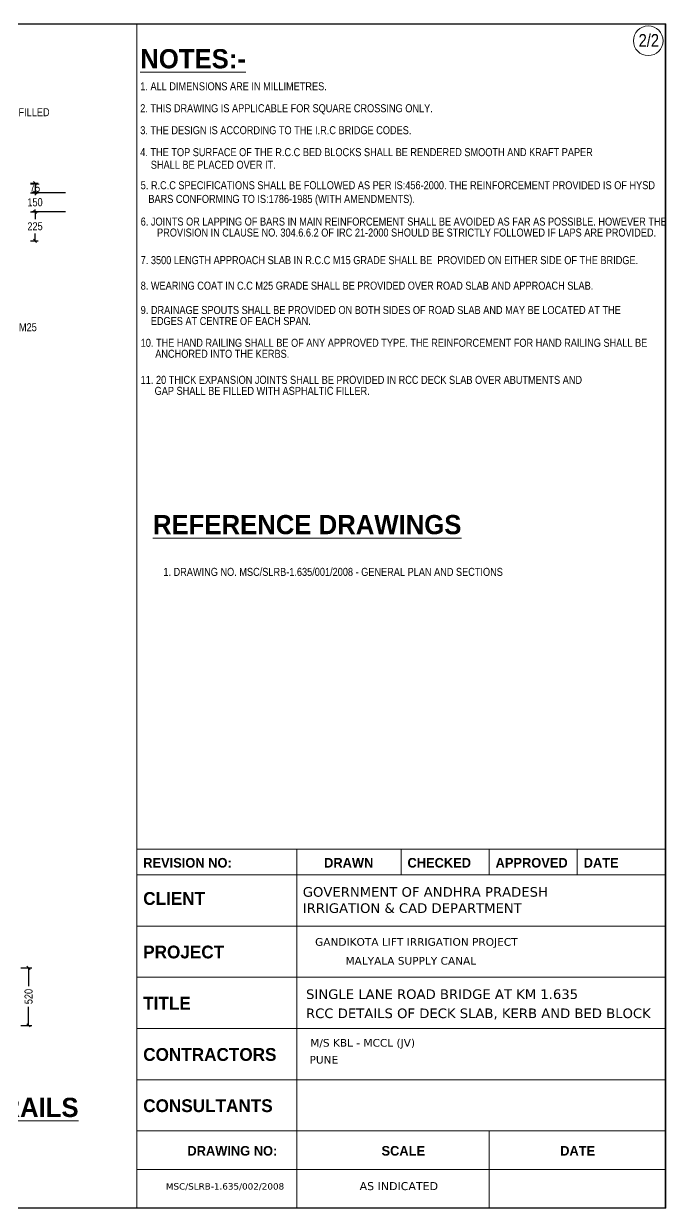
# Model space of a CAD drawing. Header units: millimetres. Extents: x 634443 to 694489, y 49595 to 86592.
# Drawn here: x 674428 to 694489, y 49595 to 86592 of the extents above; entities that cross this region are included whole.
import ezdxf

# ---------------------------------------------------------------- set-up
doc = ezdxf.new("R2010")
doc.units = ezdxf.units.MM
doc.header["$LTSCALE"] = 300
doc.header["$MEASUREMENT"] = 0
for name, color, linetype in [('abutment', 7, 'Continuous'), ('canal', 7, 'Continuous'), ('MAIN', 7, 'Continuous'), ('pier', 7, 'Continuous')]:
    doc.layers.add(name, color=color, linetype=linetype)
doc.styles.add('ARIAL NARROW', font='ARIALN.TTF', dxfattribs={"height": 250})
doc.styles.add('CITYBLUEPR', font='cityb___.ttf')
doc.styles.add('VERDANA', font='verdana.ttf')
doc.dimstyles.new('STANDARD$0', dxfattribs={"dimscale": 88.888889, "dimtxt": 0.02, "dimasz": 0.02, "dimexe": 0.05, "dimexo": 0.1, "dimgap": 0.002, "dimtad": 2, "dimdec": 0, "dimzin": 1, "dimdsep": 46, "dimtxsty": 'Standard', "dimcen": 0.09, "dimadec": 0, "dimazin": 0, "dimtfac": 1, "dimtdec": 4, "dimtofl": 0, "dimtmove": 0, "dimatfit": 3, "dimfxl": 1, "dimtolj": 1, "dimtzin": 1, "dimarcsym": 0})

# ---------------------------------------------------------------- blocks, each defined once
blk = doc.blocks.new('_Oblique')
at = {"color": 0, "linetype": 'ByBlock', "lineweight": -2}
blk.add_line((-0.5, -0.5), (0.5, 0.5), dxfattribs=at)
blk = doc.blocks.new('*D42')
at = {"layer": 'abutment', "color": 0, "lineweight": -2, "transparency": 16777216}
for p, q in [((674343, 57108), (674681, 57108)), ((674581, 57108), (674581, 56535)), ((674581, 55309), (674581, 55883)), ((674343, 55309), (674681, 55309))]:
    blk.add_line(p, q, dxfattribs=at)
at = {"layer": 'Defpoints', "color": 0, "lineweight": 9, "transparency": 16777216}
for p in [(674243, 57108), (674243, 55309), (674581, 55309)]:
    blk.add_point(p, dxfattribs=at)
at = {"layer": 'abutment', "color": 0, "lineweight": -2, "transparency": 16777216, "xscale": 100, "yscale": 100, "zscale": 100}
for p, rotation in [((674581, 57108), 90), ((674581, 55309), 270)]:
    blk.add_blockref('_Oblique', p, dxfattribs=dict(at, rotation=rotation))
at = {"layer": 'abutment', "color": 0, "lineweight": 9, "transparency": 16777216, "insert": (674581, 56209), "char_height": 250, "attachment_point": 5, "rotation": 90, "style": 'ARIAL NARROW'}
blk.add_mtext('\\A1;520', dxfattribs=at)
blk = doc.blocks.new('*D43')
at = {"layer": 'abutment', "color": 0, "lineweight": -2, "transparency": 16777216}
for p, q in [((674638, 80713), (674881, 80713)), ((674781, 80713), (674781, 80490)), ((674781, 79813), (674781, 80035)), ((674638, 79813), (674881, 79813))]:
    blk.add_line(p, q, dxfattribs=at)
at = {"layer": 'Defpoints', "color": 0, "lineweight": 9, "transparency": 16777216}
for p in [(674538, 80713), (674538, 79813), (674781, 79813)]:
    blk.add_point(p, dxfattribs=at)
at = {"layer": 'abutment', "color": 0, "lineweight": -2, "transparency": 16777216, "xscale": 100, "yscale": 100, "zscale": 100}
for p, rotation in [((674781, 80713), 90), ((674781, 79813), 270)]:
    blk.add_blockref('_Oblique', p, dxfattribs=dict(at, rotation=rotation))
at = {"layer": 'abutment', "color": 0, "lineweight": 9, "transparency": 16777216, "insert": (674781, 80263), "char_height": 250, "attachment_point": 5, "rotation": 1, "style": 'ARIAL NARROW'}
blk.add_mtext('\\A1;225', dxfattribs=at)
blk = doc.blocks.new('*D44')
at = {"layer": 'abutment', "color": 0, "lineweight": -2, "transparency": 16777216}
for p, q in [((675728, 81313), (674681, 81313)), ((674781, 81313), (674781, 81240)), ((675728, 80713), (674681, 80713)), ((674781, 80713), (674781, 80785))]:
    blk.add_line(p, q, dxfattribs=at)
at = {"layer": 'Defpoints', "color": 0, "lineweight": 9, "transparency": 16777216}
for p in [(675828, 81313), (674781, 80713), (675828, 80713)]:
    blk.add_point(p, dxfattribs=at)
at = {"layer": 'abutment', "color": 0, "lineweight": -2, "transparency": 16777216, "xscale": 100, "yscale": 100, "zscale": 100}
for p, rotation in [((674781, 81313), 90), ((674781, 80713), 270)]:
    blk.add_blockref('_Oblique', p, dxfattribs=dict(at, rotation=rotation))
at = {"layer": 'abutment', "color": 0, "lineweight": 9, "transparency": 16777216, "insert": (674781, 81013), "char_height": 250, "attachment_point": 5, "rotation": 1, "style": 'ARIAL NARROW'}
blk.add_mtext('\\A1;150', dxfattribs=at)
blk = doc.blocks.new('*D45')
at = {"layer": 'abutment', "color": 0, "lineweight": -2, "transparency": 16777216}
for p, q in [((674638, 81613), (674881, 81613)), ((674781, 81613), (674781, 81313)), ((674638, 81313), (674881, 81313))]:
    blk.add_line(p, q, dxfattribs=at)
at = {"layer": 'Defpoints', "color": 0, "lineweight": 9, "transparency": 16777216}
for p in [(674538, 81613), (674538, 81313), (674781, 81313)]:
    blk.add_point(p, dxfattribs=at)
at = {"layer": 'abutment', "color": 0, "lineweight": -2, "transparency": 16777216, "xscale": 100, "yscale": 100, "zscale": 100}
for p, rotation in [((674781, 81613), 90), ((674781, 81313), 270)]:
    blk.add_blockref('_Oblique', p, dxfattribs=dict(at, rotation=rotation))
at = {"layer": 'abutment', "color": 0, "lineweight": 9, "transparency": 16777216, "insert": (674781, 81463), "char_height": 250, "attachment_point": 5, "rotation": 1, "style": 'ARIAL NARROW'}
blk.add_mtext('\\A1;75', dxfattribs=at)

msp = doc.modelspace()

# ---------------------------------------------------------------- linework, layer by layer
at = {"color": 0, "lineweight": 9}
for p, q in [((677958.5, 60810), (694458.5, 60810)), ((682953.8, 60810), (682953.8, 49610)), ((686208.5, 60810), (686208.5, 60010)), ((688958.5, 60810), (688958.5, 60010)), ((691708.5, 60810), (691708.5, 60010)), ((677958.5, 60010), (694458.5, 60010)), ((677958.5, 58410), (694458.5, 58410)), ((694458.5, 58410), (694458.5, 49610)), ((677958.5, 56810), (694458.5, 56810)), ((677958.5, 55210), (694458.5, 55210)), ((677958.5, 53610), (694458.5, 53610)), ((677958.5, 52010), (694458.5, 52010)), ((688958.5, 52010), (688958.5, 49610))]:
    msp.add_line(p, q, dxfattribs=at)
at = {"color": 0, "linetype": 'ByBlock', "lineweight": 9}
for points in [[(634443.5, 86592.1), (694473.5, 86592.1), (694473.5, 49595), (634443.5, 49595)], [(634458.5, 86577.1), (694458.5, 86577.1), (694458.5, 49610), (634458.5, 49610)]]:
    msp.add_lwpolyline(points, close=True, dxfattribs=at)
at = {"layer": 'canal', "color": 0, "linetype": 'Continuous', "lineweight": 9}
for p, q in [((694458.5, 86577.1), (634458.5, 86577.1)), ((677958.5, 49610), (677958.5, 86577.1)), ((694458.5, 49610), (694458.5, 86577.1)), ((694458.5, 49610), (634458.5, 49610))]:
    msp.add_line(p, q, dxfattribs=at)
at = {"layer": 'pier', "color": 0, "linetype": 'Continuous', "lineweight": 9}
msp.add_line((694458.5, 50810), (677958.5, 50810), dxfattribs=at)
msp.add_circle((693925.1, 86058.5), 463.3, dxfattribs=at)

# ---------------------------------------------------------------- texts
at = {"color": 0, "lineweight": 9}
for s, height, style, p in [('REVISION NO:', 300, 'CITYBLUEPR', (678159.2, 60236.4)), ('DRAWN', 300, 'CITYBLUEPR', (683806.2, 60236.4)), ('CHECKED', 300, 'CITYBLUEPR', (686409.2, 60236.4)), ('APPROVED', 300, 'CITYBLUEPR', (689159.2, 60236.4)), ('DATE', 300, 'CITYBLUEPR', (691909.2, 60236.4)), ('GOVERNMENT OF ANDHRA PRADESH', 300, 'VERDANA', (683140.9, 59326)), ('CLIENT', 400, 'CITYBLUEPR', (678159.2, 59071.8)), ('IRRIGATION & CAD DEPARTMENT', 300, 'VERDANA', (683140.9, 58820.4)), ('PROJECT', 400, 'CITYBLUEPR', (678159.2, 57399.8)), ('SINGLE LANE ROAD BRIDGE AT KM 1.635', 300, 'VERDANA', (683243.3, 56132.6)), ('TITLE', 400, 'CITYBLUEPR', (678159.2, 55799.8)), ('RCC DETAILS OF DECK SLAB, KERB AND BED BLOCK', 300, 'VERDANA', (683240.1, 55535.7)), ('CONTRACTORS', 400, 'CITYBLUEPR', (678159.2, 54199.8)), ('CONSULTANTS', 400, 'CITYBLUEPR', (678159.2, 52599.8)), ('DRAWING NO:', 300, 'CITYBLUEPR', (679537.9, 51241)), ('SCALE', 300, 'CITYBLUEPR', (685598.4, 51241)), ('DATE', 300, 'CITYBLUEPR', (691176.3, 51241)), ('MSC/SLRB-1.635/002/2008', 200, 'VERDANA', (678867.4, 50180)), ('AS INDICATED', 250, 'VERDANA', (684915.1, 50163.6))]:
    msp.add_text(s, height=height, dxfattribs=dict(at, style=style)).set_placement(p)
at = {"layer": 'abutment', "color": 0, "lineweight": 9}
for s, height, style, p in [('%%UNOTES:-', 600, 'CITYBLUEPR', (678066.7, 85197.8)), ('1. ALL DIMENSIONS ARE IN MILLIMETRES.', 250, 'ARIAL NARROW', (678066.7, 84512.1)), ('2. THIS DRAWING IS APPLICABLE FOR SQUARE CROSSING ONLY.', 250, 'ARIAL NARROW', (678066.7, 83826.4)), ('20 MMTHICK EXPANSION JOINT FILLED', 250, 'ARIAL NARROW', (669794.7, 83703.4)), ('3. THE DESIGN IS ACCORDING TO THE I.R.C BRIDGE CODES.', 250, 'ARIAL NARROW', (678066.7, 83140.7)), ('4. THE TOP SURFACE OF THE R.C.C BED BLOCKS SHALL BE RENDERED SMOOTH AND KRAFT PAPER', 250, 'ARIAL NARROW', (678066.7, 82454.9)), ('   SHALL BE PLACED OVER IT.', 250, 'ARIAL NARROW', (678157.7, 82061.6)), ('5. R.C.C SPECIFICATIONS SHALL BE FOLLOWED AS PER IS:456-2000. THE REINFORCEMENT PROVIDED IS OF HYSD', 250, 'ARIAL NARROW', (678080.6, 81422)), ('   BARS CONFORMING TO IS:1786-1985 (WITH AMENDMENTS).', 250, 'ARIAL NARROW', (678080.6, 80994.3)), ('6. JOINTS OR LAPPING OF BARS IN MAIN REINFORCEMENT SHALL BE AVOIDED AS FAR AS POSSIBLE. HOWEVER THE ', 250, 'ARIAL NARROW', (678080.6, 80286.7)), ('PROVISION IN CLAUSE NO. 304.6.6.2 OF IRC 21-2000 SHOULD BE STRICTLY FOLLOWED IF LAPS ARE PROVIDED.', 250, 'ARIAL NARROW', (678591.7, 79943.8)), ('7. 3500 LENGTH APPROACH SLAB IN R.C.C M15 GRADE SHALL BE  PROVIDED ON EITHER SIDE OF THE BRIDGE.', 250, 'ARIAL NARROW', (678080.6, 79083.2)), ('8. WEARING COAT IN C.C M25 GRADE SHALL BE PROVIDED OVER ROAD SLAB AND APPROACH SLAB. ', 250, 'ARIAL NARROW', (678080.6, 78285.3)), ('9. DRAINAGE SPOUTS SHALL BE PROVIDED ON BOTH SIDES OF ROAD SLAB AND MAY BE LOCATED AT THE ', 250, 'ARIAL NARROW', (678080.6, 77524.9)), ('   EDGES AT CENTRE OF EACH SPAN.', 250, 'ARIAL NARROW', (678156.6, 77182.1)), ('BED BLOCK IN R.C.C M25', 250, 'ARIAL NARROW', (671336.4, 76986.6)), ('10. THE HAND RAILING SHALL BE OF ANY APPROVED TYPE. THE REINFORCEMENT FOR HAND RAILING SHALL BE', 250, 'ARIAL NARROW', (678080.6, 76500.9)), ('   ANCHORED INTO THE KERBS.', 250, 'ARIAL NARROW', (678296.1, 76158.1)), ('11. 20 THICK EXPANSION JOINTS SHALL BE PROVIDED IN RCC DECK SLAB OVER ABUTMENTS AND', 250, 'ARIAL NARROW', (678080.6, 75343.2)), ('   GAP SHALL BE FILLED WITH ASPHALTIC FILLER.', 250, 'ARIAL NARROW', (678276.1, 75000.3)), ('%%UREFERENCE DRAWINGS', 600, 'CITYBLUEPR', (678464, 70648.2)), ('1. DRAWING NO. MSC/SLRB-1.635/001/2008 - GENERAL PLAN AND SECTIONS', 250, 'ARIAL NARROW', (678788.9, 69346.3)), ('%%UKERB AND HAND RAILS', 600, 'CITYBLUEPR', (666736.1, 52446.4))]:
    msp.add_text(s, height=height, dxfattribs=dict(at, style=style)).set_placement(p)
at = {"layer": 'MAIN', "color": 0, "lineweight": 9}
for s, height, style, p in [('2/2', 400, 'ARIAL NARROW', (693624.7, 85869.6)), ('GANDIKOTA LIFT IRRIGATION PROJECT', 240, 'VERDANA', (683525.9, 57795.1)), ('MALYALA SUPPLY CANAL', 240, 'VERDANA', (684474.2, 57204.6)), ('M/S KBL - MCCL (JV)', 240, 'VERDANA', (683372.9, 54643.2)), ('PUNE', 240, 'VERDANA', (683351.9, 54115.6))]:
    msp.add_text(s, height=height, dxfattribs=dict(at, style=style)).set_placement(p)

# ---------------------------------------------------------------- dimensions: what is measured, and where the dimension line sits
at = {"layer": 'abutment', "color": 0, "lineweight": 9}
for base, p1, p2, text, picture, middle in [((674780.9, 81312.8), (674538, 81612.8), (674538, 81312.8), '75', '*D45', (674780.9, 81462.8)), ((674780.9, 80712.8), (675827.9, 81312.8), (675827.9, 80712.8), '150', '*D44', (674780.9, 81012.8))]:
    dim = msp.add_linear_dim(base=base, p1=p1, p2=p2, angle=90, text=text, dimstyle='STANDARD$0', override={"dimscale": 1, "dimtxt": 250, "dimasz": 100, "dimexe": 100, "dimexo": 100, "dimgap": 100, "dimtad": 0, "dimtoh": 1, "dimzin": 0, "dimtxsty": 'ARIAL NARROW', "dimblk1": 'Oblique', "dimblk2": 'Oblique', "dimsah": 1, "dimtzin": 0}, dxfattribs=at)
    dim.commit()
    dim.dimension.update_dxf_attribs({"geometry": picture, "text_midpoint": middle, "dimtype": 160, "text_rotation": 1})
dim = msp.add_linear_dim(base=(674780.9, 79812.8), p1=(674538, 80712.8), p2=(674538, 79812.8), angle=90, text='225', dimstyle='STANDARD$0', override={"dimscale": 1, "dimtxt": 250, "dimasz": 100, "dimexe": 100, "dimexo": 100, "dimgap": 100, "dimtad": 0, "dimtoh": 1, "dimzin": 0, "dimtxsty": 'ARIAL NARROW', "dimblk1": 'Oblique', "dimblk2": 'Oblique', "dimsah": 1, "dimtzin": 0}, dxfattribs=at)
dim.commit()
dim.dimension.update_dxf_attribs({"geometry": '*D43', "text_midpoint": (674780.9, 80262.8), "text_rotation": 1})
dim = msp.add_linear_dim(base=(674580.8, 55309), p1=(674242.7, 57108.4), p2=(674242.7, 55309), angle=90, text='520', dimstyle='STANDARD$0', override={"dimscale": 1, "dimtxt": 250, "dimasz": 100, "dimexe": 100, "dimexo": 100, "dimgap": 100, "dimtad": 0, "dimtoh": 1, "dimzin": 0, "dimtxsty": 'ARIAL NARROW', "dimblk1": 'Oblique', "dimblk2": 'Oblique', "dimsah": 1, "dimtzin": 0}, dxfattribs=at)
dim.commit()
dim.dimension.update_dxf_attribs({"geometry": '*D42', "text_midpoint": (674580.8, 56208.7)})

doc.saveas('drawing.dxf')
